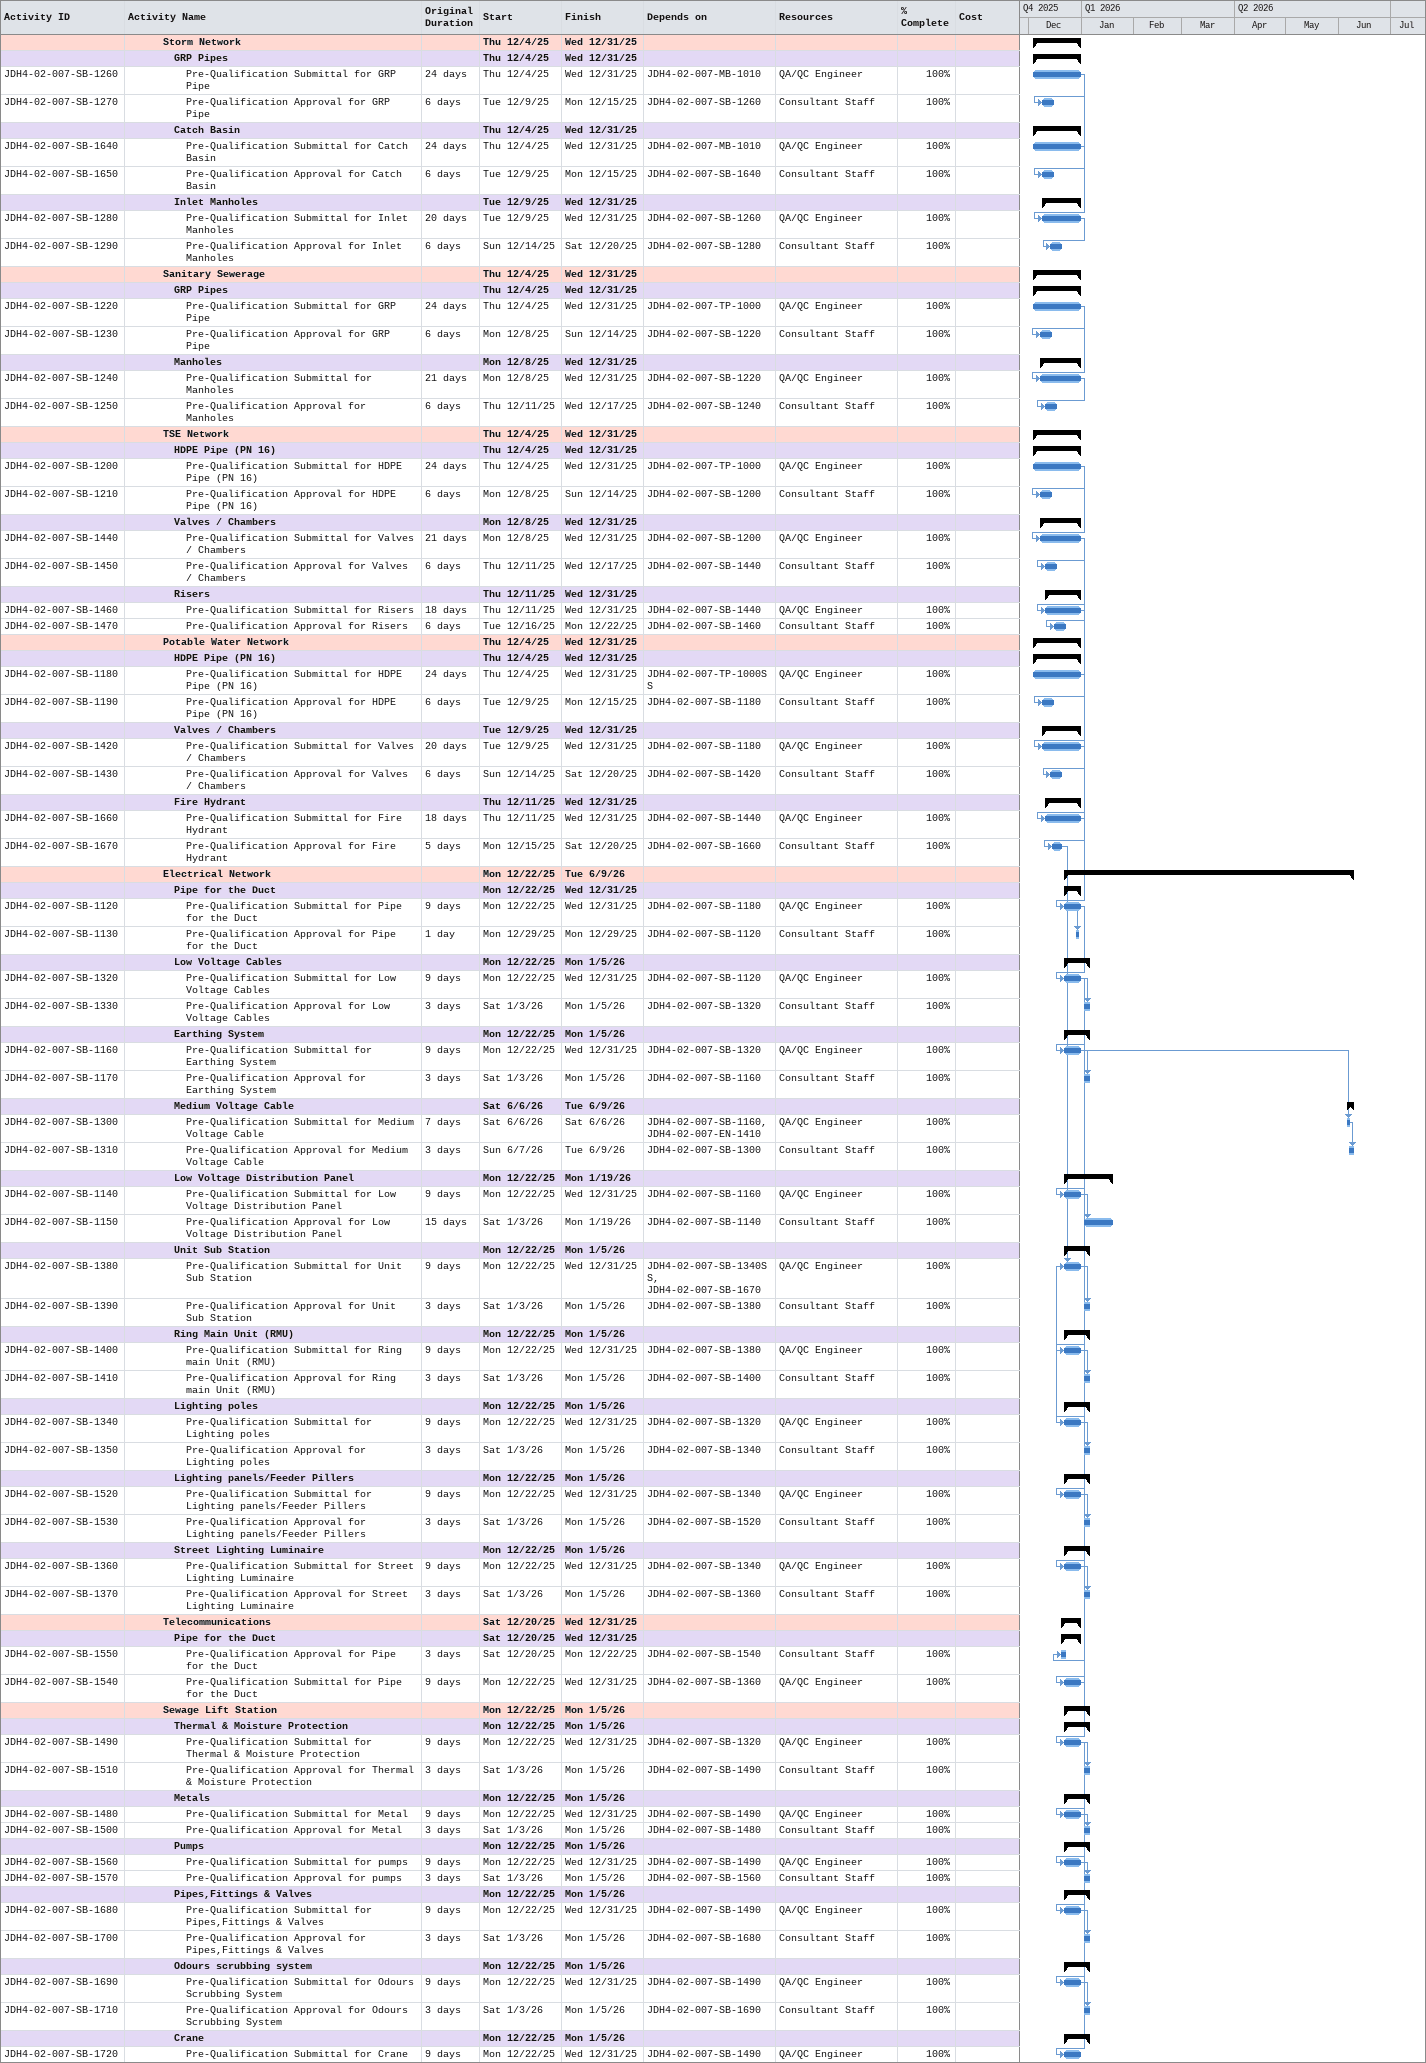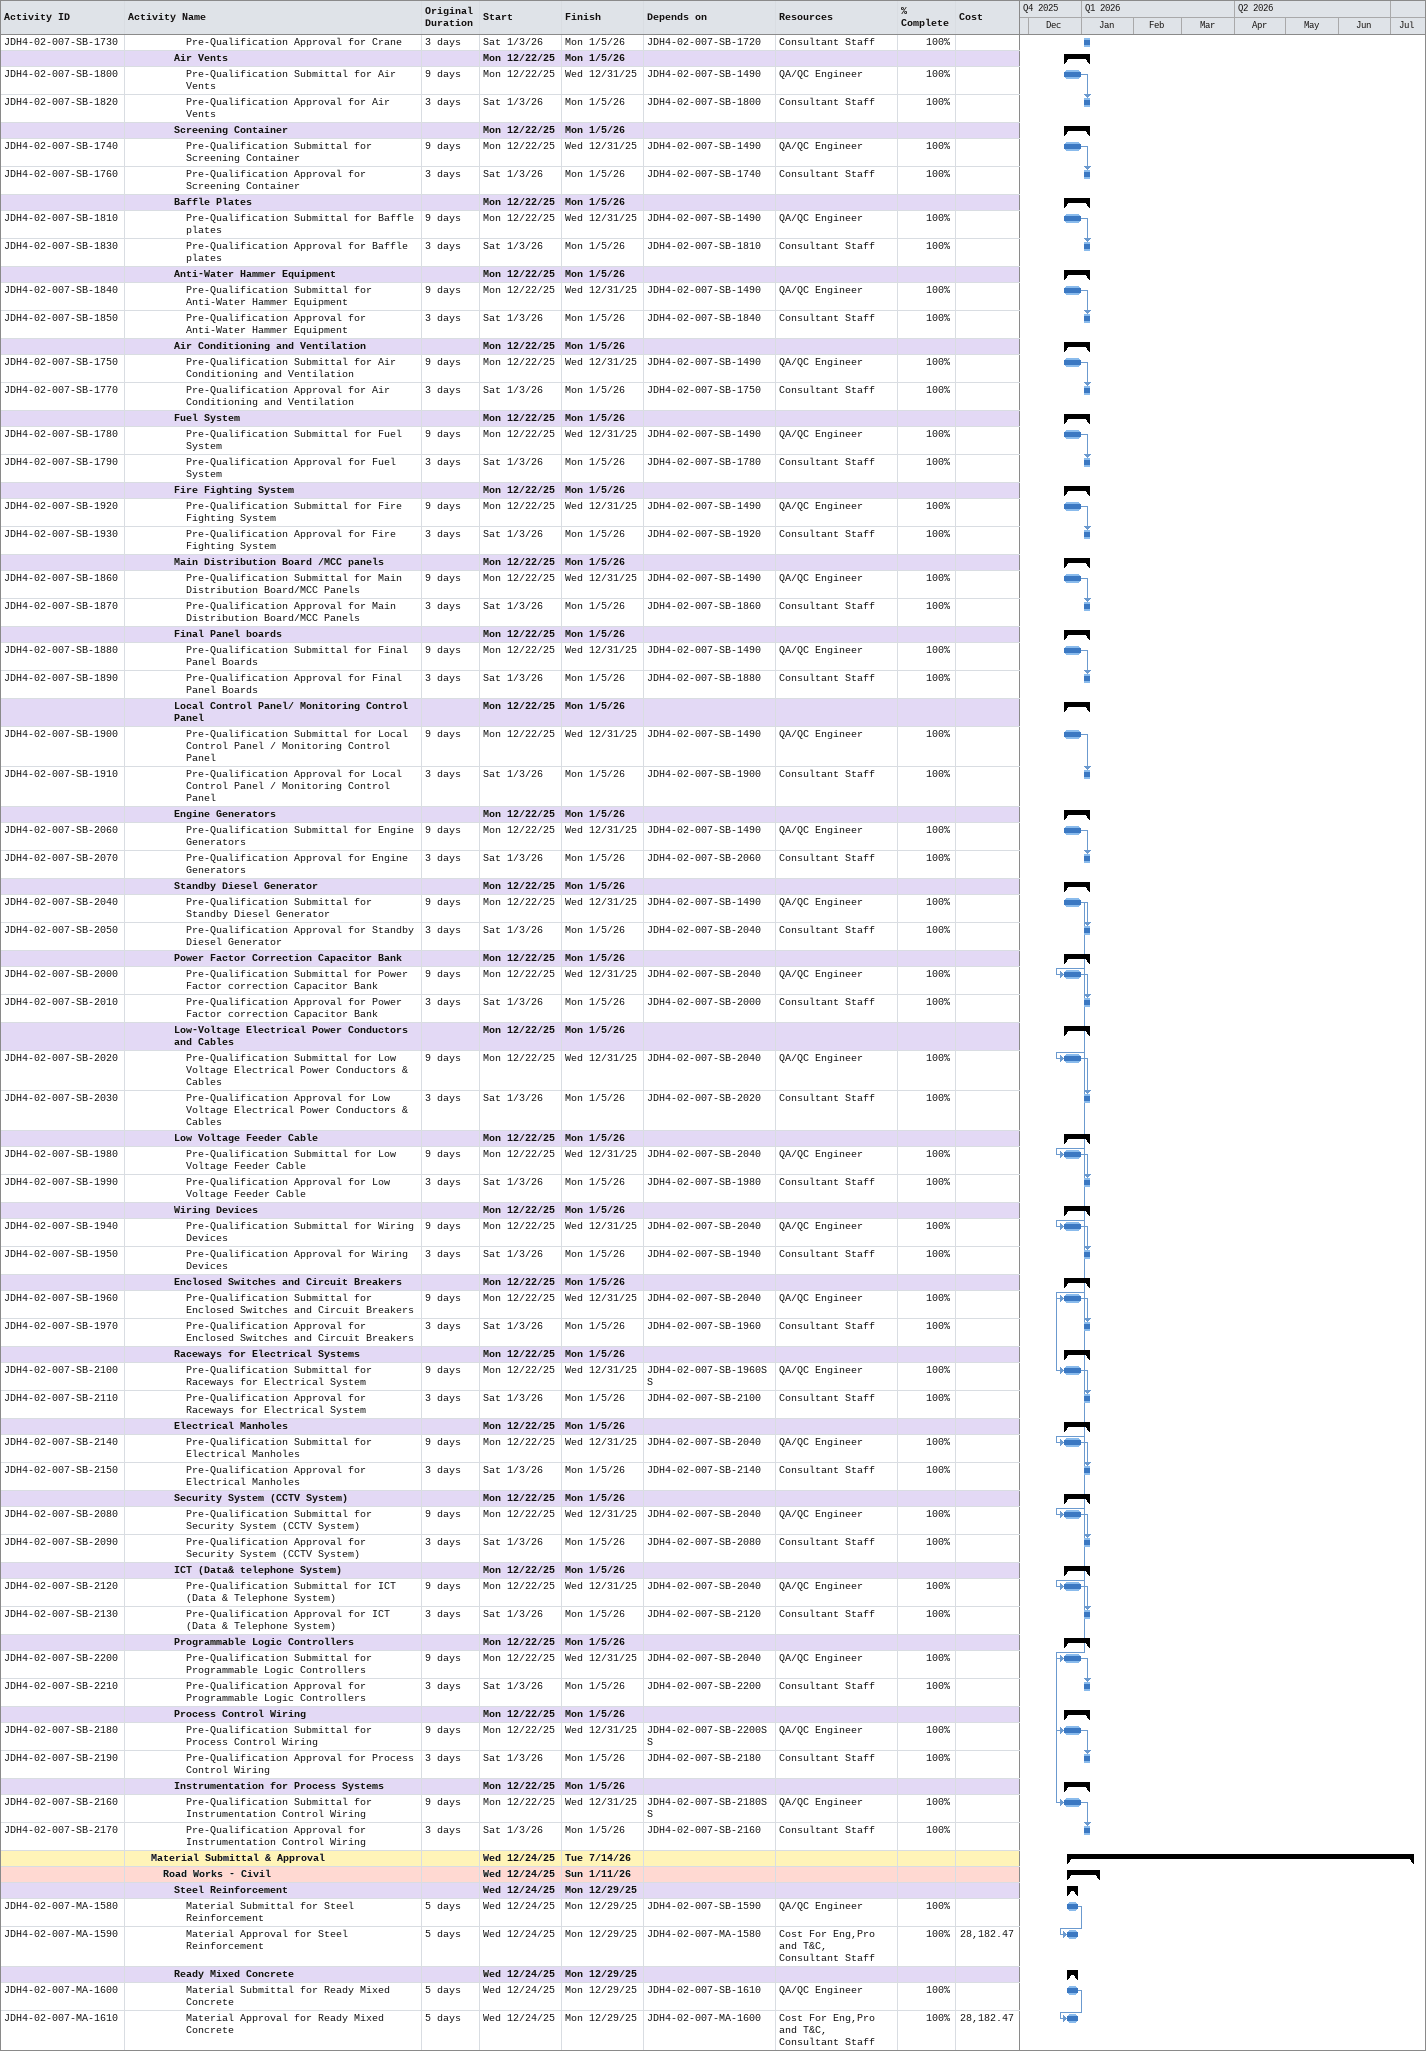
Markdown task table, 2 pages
| ID | Level | Task | Original duration | Start | Finish | Predecessors | Resources | % complete | Cost |
|---|---|---|---|---|---|---|---|---|---|
|  | 4 | **Storm Network** |  | 2025-12-04 | 2025-12-31 |  |  |  |  |
|  | 5 | **GRP Pipes** |  | 2025-12-04 | 2025-12-31 |  |  |  |  |
| JDH4-02-007-SB-1260 | 6 | Pre-Qualification Submittal for GRP Pipe | 24d | 2025-12-04 | 2025-12-31 | JDH4-02-007-MB-1010 | QA/QC Engineer | 100 |  |
| JDH4-02-007-SB-1270 | 6 | Pre-Qualification Approval for GRP Pipe | 6d | 2025-12-09 | 2025-12-15 | JDH4-02-007-SB-1260 | Consultant Staff | 100 |  |
|  | 5 | **Catch Basin** |  | 2025-12-04 | 2025-12-31 |  |  |  |  |
| JDH4-02-007-SB-1640 | 6 | Pre-Qualification Submittal for Catch Basin | 24d | 2025-12-04 | 2025-12-31 | JDH4-02-007-MB-1010 | QA/QC Engineer | 100 |  |
| JDH4-02-007-SB-1650 | 6 | Pre-Qualification Approval for Catch Basin | 6d | 2025-12-09 | 2025-12-15 | JDH4-02-007-SB-1640 | Consultant Staff | 100 |  |
|  | 5 | **Inlet Manholes** |  | 2025-12-09 | 2025-12-31 |  |  |  |  |
| JDH4-02-007-SB-1280 | 6 | Pre-Qualification Submittal for Inlet Manholes | 20d | 2025-12-09 | 2025-12-31 | JDH4-02-007-SB-1260 | QA/QC Engineer | 100 |  |
| JDH4-02-007-SB-1290 | 6 | Pre-Qualification Approval for Inlet Manholes | 6d | 2025-12-14 | 2025-12-20 | JDH4-02-007-SB-1280 | Consultant Staff | 100 |  |
|  | 4 | **Sanitary Sewerage** |  | 2025-12-04 | 2025-12-31 |  |  |  |  |
|  | 5 | **GRP Pipes** |  | 2025-12-04 | 2025-12-31 |  |  |  |  |
| JDH4-02-007-SB-1220 | 6 | Pre-Qualification Submittal for GRP Pipe | 24d | 2025-12-04 | 2025-12-31 | JDH4-02-007-TP-1000 | QA/QC Engineer | 100 |  |
| JDH4-02-007-SB-1230 | 6 | Pre-Qualification Approval for GRP Pipe | 6d | 2025-12-08 | 2025-12-14 | JDH4-02-007-SB-1220 | Consultant Staff | 100 |  |
|  | 5 | **Manholes** |  | 2025-12-08 | 2025-12-31 |  |  |  |  |
| JDH4-02-007-SB-1240 | 6 | Pre-Qualification Submittal for Manholes | 21d | 2025-12-08 | 2025-12-31 | JDH4-02-007-SB-1220 | QA/QC Engineer | 100 |  |
| JDH4-02-007-SB-1250 | 6 | Pre-Qualification Approval for Manholes | 6d | 2025-12-11 | 2025-12-17 | JDH4-02-007-SB-1240 | Consultant Staff | 100 |  |
|  | 4 | **TSE Network** |  | 2025-12-04 | 2025-12-31 |  |  |  |  |
|  | 5 | **HDPE Pipe (PN 16)** |  | 2025-12-04 | 2025-12-31 |  |  |  |  |
| JDH4-02-007-SB-1200 | 6 | Pre-Qualification Submittal for HDPE Pipe (PN 16) | 24d | 2025-12-04 | 2025-12-31 | JDH4-02-007-TP-1000 | QA/QC Engineer | 100 |  |
| JDH4-02-007-SB-1210 | 6 | Pre-Qualification Approval for HDPE Pipe (PN 16) | 6d | 2025-12-08 | 2025-12-14 | JDH4-02-007-SB-1200 | Consultant Staff | 100 |  |
|  | 5 | **Valves / Chambers** |  | 2025-12-08 | 2025-12-31 |  |  |  |  |
| JDH4-02-007-SB-1440 | 6 | Pre-Qualification Submittal for Valves / Chambers | 21d | 2025-12-08 | 2025-12-31 | JDH4-02-007-SB-1200 | QA/QC Engineer | 100 |  |
| JDH4-02-007-SB-1450 | 6 | Pre-Qualification Approval for Valves / Chambers | 6d | 2025-12-11 | 2025-12-17 | JDH4-02-007-SB-1440 | Consultant Staff | 100 |  |
|  | 5 | **Risers** |  | 2025-12-11 | 2025-12-31 |  |  |  |  |
| JDH4-02-007-SB-1460 | 6 | Pre-Qualification Submittal for Risers | 18d | 2025-12-11 | 2025-12-31 | JDH4-02-007-SB-1440 | QA/QC Engineer | 100 |  |
| JDH4-02-007-SB-1470 | 6 | Pre-Qualification Approval for Risers | 6d | 2025-12-16 | 2025-12-22 | JDH4-02-007-SB-1460 | Consultant Staff | 100 |  |
|  | 4 | **Potable Water Network** |  | 2025-12-04 | 2025-12-31 |  |  |  |  |
|  | 5 | **HDPE Pipe (PN 16)** |  | 2025-12-04 | 2025-12-31 |  |  |  |  |
| JDH4-02-007-SB-1180 | 6 | Pre-Qualification Submittal for HDPE Pipe (PN 16) | 24d | 2025-12-04 | 2025-12-31 | JDH4-02-007-TP-1000SS | QA/QC Engineer | 100 |  |
| JDH4-02-007-SB-1190 | 6 | Pre-Qualification Approval for HDPE Pipe (PN 16) | 6d | 2025-12-09 | 2025-12-15 | JDH4-02-007-SB-1180 | Consultant Staff | 100 |  |
|  | 5 | **Valves / Chambers** |  | 2025-12-09 | 2025-12-31 |  |  |  |  |
| JDH4-02-007-SB-1420 | 6 | Pre-Qualification Submittal for Valves / Chambers | 20d | 2025-12-09 | 2025-12-31 | JDH4-02-007-SB-1180 | QA/QC Engineer | 100 |  |
| JDH4-02-007-SB-1430 | 6 | Pre-Qualification Approval for Valves / Chambers | 6d | 2025-12-14 | 2025-12-20 | JDH4-02-007-SB-1420 | Consultant Staff | 100 |  |
|  | 5 | **Fire Hydrant** |  | 2025-12-11 | 2025-12-31 |  |  |  |  |
| JDH4-02-007-SB-1660 | 6 | Pre-Qualification Submittal for Fire Hydrant | 18d | 2025-12-11 | 2025-12-31 | JDH4-02-007-SB-1440 | QA/QC Engineer | 100 |  |
| JDH4-02-007-SB-1670 | 6 | Pre-Qualification Approval for Fire Hydrant | 5d | 2025-12-15 | 2025-12-20 | JDH4-02-007-SB-1660 | Consultant Staff | 100 |  |
|  | 4 | **Electrical Network** |  | 2025-12-22 | 2026-06-09 |  |  |  |  |
|  | 5 | **Pipe for the Duct** |  | 2025-12-22 | 2025-12-31 |  |  |  |  |
| JDH4-02-007-SB-1120 | 6 | Pre-Qualification Submittal for Pipe for the Duct | 9d | 2025-12-22 | 2025-12-31 | JDH4-02-007-SB-1180 | QA/QC Engineer | 100 |  |
| JDH4-02-007-SB-1130 | 6 | Pre-Qualification Approval for Pipe for the Duct | 1d | 2025-12-29 | 2025-12-29 | JDH4-02-007-SB-1120 | Consultant Staff | 100 |  |
|  | 5 | **Low Voltage Cables** |  | 2025-12-22 | 2026-01-05 |  |  |  |  |
| JDH4-02-007-SB-1320 | 6 | Pre-Qualification Submittal for Low Voltage Cables | 9d | 2025-12-22 | 2025-12-31 | JDH4-02-007-SB-1120 | QA/QC Engineer | 100 |  |
| JDH4-02-007-SB-1330 | 6 | Pre-Qualification Approval for Low Voltage Cables | 3d | 2026-01-03 | 2026-01-05 | JDH4-02-007-SB-1320 | Consultant Staff | 100 |  |
|  | 5 | **Earthing System** |  | 2025-12-22 | 2026-01-05 |  |  |  |  |
| JDH4-02-007-SB-1160 | 6 | Pre-Qualification Submittal for Earthing System | 9d | 2025-12-22 | 2025-12-31 | JDH4-02-007-SB-1320 | QA/QC Engineer | 100 |  |
| JDH4-02-007-SB-1170 | 6 | Pre-Qualification Approval for Earthing System | 3d | 2026-01-03 | 2026-01-05 | JDH4-02-007-SB-1160 | Consultant Staff | 100 |  |
|  | 5 | **Medium Voltage Cable** |  | 2026-06-06 | 2026-06-09 |  |  |  |  |
| JDH4-02-007-SB-1300 | 6 | Pre-Qualification Submittal for Medium Voltage Cable | 7d | 2026-06-06 | 2026-06-06 | JDH4-02-007-SB-1160, JDH4-02-007-EN-1410 | QA/QC Engineer | 100 |  |
| JDH4-02-007-SB-1310 | 6 | Pre-Qualification Approval for Medium Voltage Cable | 3d | 2026-06-07 | 2026-06-09 | JDH4-02-007-SB-1300 | Consultant Staff | 100 |  |
|  | 5 | **Low Voltage Distribution Panel** |  | 2025-12-22 | 2026-01-19 |  |  |  |  |
| JDH4-02-007-SB-1140 | 6 | Pre-Qualification Submittal for Low Voltage Distribution Panel | 9d | 2025-12-22 | 2025-12-31 | JDH4-02-007-SB-1160 | QA/QC Engineer | 100 |  |
| JDH4-02-007-SB-1150 | 6 | Pre-Qualification Approval for Low Voltage Distribution Panel | 15d | 2026-01-03 | 2026-01-19 | JDH4-02-007-SB-1140 | Consultant Staff | 100 |  |
|  | 5 | **Unit Sub Station** |  | 2025-12-22 | 2026-01-05 |  |  |  |  |
| JDH4-02-007-SB-1380 | 6 | Pre-Qualification Submittal for Unit Sub Station | 9d | 2025-12-22 | 2025-12-31 | JDH4-02-007-SB-1340SS, JDH4-02-007-SB-1670 | QA/QC Engineer | 100 |  |
| JDH4-02-007-SB-1390 | 6 | Pre-Qualification Approval for Unit Sub Station | 3d | 2026-01-03 | 2026-01-05 | JDH4-02-007-SB-1380 | Consultant Staff | 100 |  |
|  | 5 | **Ring Main Unit (RMU)** |  | 2025-12-22 | 2026-01-05 |  |  |  |  |
| JDH4-02-007-SB-1400 | 6 | Pre-Qualification Submittal for Ring main Unit (RMU) | 9d | 2025-12-22 | 2025-12-31 | JDH4-02-007-SB-1380 | QA/QC Engineer | 100 |  |
| JDH4-02-007-SB-1410 | 6 | Pre-Qualification Approval for Ring main Unit (RMU) | 3d | 2026-01-03 | 2026-01-05 | JDH4-02-007-SB-1400 | Consultant Staff | 100 |  |
|  | 5 | **Lighting poles** |  | 2025-12-22 | 2026-01-05 |  |  |  |  |
| JDH4-02-007-SB-1340 | 6 | Pre-Qualification Submittal for Lighting poles | 9d | 2025-12-22 | 2025-12-31 | JDH4-02-007-SB-1320 | QA/QC Engineer | 100 |  |
| JDH4-02-007-SB-1350 | 6 | Pre-Qualification Approval for Lighting poles | 3d | 2026-01-03 | 2026-01-05 | JDH4-02-007-SB-1340 | Consultant Staff | 100 |  |
|  | 5 | **Lighting panels/Feeder Pillers** |  | 2025-12-22 | 2026-01-05 |  |  |  |  |
| JDH4-02-007-SB-1520 | 6 | Pre-Qualification Submittal for Lighting panels/Feeder Pillers | 9d | 2025-12-22 | 2025-12-31 | JDH4-02-007-SB-1340 | QA/QC Engineer | 100 |  |
| JDH4-02-007-SB-1530 | 6 | Pre-Qualification Approval for Lighting panels/Feeder Pillers | 3d | 2026-01-03 | 2026-01-05 | JDH4-02-007-SB-1520 | Consultant Staff | 100 |  |
|  | 5 | **Street Lighting Luminaire** |  | 2025-12-22 | 2026-01-05 |  |  |  |  |
| JDH4-02-007-SB-1360 | 6 | Pre-Qualification Submittal for Street Lighting Luminaire | 9d | 2025-12-22 | 2025-12-31 | JDH4-02-007-SB-1340 | QA/QC Engineer | 100 |  |
| JDH4-02-007-SB-1370 | 6 | Pre-Qualification Approval for Street Lighting Luminaire | 3d | 2026-01-03 | 2026-01-05 | JDH4-02-007-SB-1360 | Consultant Staff | 100 |  |
|  | 4 | **Telecommunications** |  | 2025-12-20 | 2025-12-31 |  |  |  |  |
|  | 5 | **Pipe for the Duct** |  | 2025-12-20 | 2025-12-31 |  |  |  |  |
| JDH4-02-007-SB-1550 | 6 | Pre-Qualification Approval for Pipe for the Duct | 3d | 2025-12-20 | 2025-12-22 | JDH4-02-007-SB-1540 | Consultant Staff | 100 |  |
| JDH4-02-007-SB-1540 | 6 | Pre-Qualification Submittal for Pipe for the Duct | 9d | 2025-12-22 | 2025-12-31 | JDH4-02-007-SB-1360 | QA/QC Engineer | 100 |  |
|  | 4 | **Sewage Lift Station** |  | 2025-12-22 | 2026-01-05 |  |  |  |  |
|  | 5 | **Thermal & Moisture Protection** |  | 2025-12-22 | 2026-01-05 |  |  |  |  |
| JDH4-02-007-SB-1490 | 6 | Pre-Qualification Submittal for Thermal & Moisture Protection | 9d | 2025-12-22 | 2025-12-31 | JDH4-02-007-SB-1320 | QA/QC Engineer | 100 |  |
| JDH4-02-007-SB-1510 | 6 | Pre-Qualification Approval for Thermal & Moisture Protection | 3d | 2026-01-03 | 2026-01-05 | JDH4-02-007-SB-1490 | Consultant Staff | 100 |  |
|  | 5 | **Metals** |  | 2025-12-22 | 2026-01-05 |  |  |  |  |
| JDH4-02-007-SB-1480 | 6 | Pre-Qualification Submittal for Metal | 9d | 2025-12-22 | 2025-12-31 | JDH4-02-007-SB-1490 | QA/QC Engineer | 100 |  |
| JDH4-02-007-SB-1500 | 6 | Pre-Qualification Approval for Metal | 3d | 2026-01-03 | 2026-01-05 | JDH4-02-007-SB-1480 | Consultant Staff | 100 |  |
|  | 5 | **Pumps** |  | 2025-12-22 | 2026-01-05 |  |  |  |  |
| JDH4-02-007-SB-1560 | 6 | Pre-Qualification Submittal for pumps | 9d | 2025-12-22 | 2025-12-31 | JDH4-02-007-SB-1490 | QA/QC Engineer | 100 |  |
| JDH4-02-007-SB-1570 | 6 | Pre-Qualification Approval for pumps | 3d | 2026-01-03 | 2026-01-05 | JDH4-02-007-SB-1560 | Consultant Staff | 100 |  |
|  | 5 | **Pipes,Fittings & Valves** |  | 2025-12-22 | 2026-01-05 |  |  |  |  |
| JDH4-02-007-SB-1680 | 6 | Pre-Qualification Submittal for Pipes,Fittings & Valves | 9d | 2025-12-22 | 2025-12-31 | JDH4-02-007-SB-1490 | QA/QC Engineer | 100 |  |
| JDH4-02-007-SB-1700 | 6 | Pre-Qualification Approval for Pipes,Fittings & Valves | 3d | 2026-01-03 | 2026-01-05 | JDH4-02-007-SB-1680 | Consultant Staff | 100 |  |
|  | 5 | **Odours scrubbing system** |  | 2025-12-22 | 2026-01-05 |  |  |  |  |
| JDH4-02-007-SB-1690 | 6 | Pre-Qualification Submittal for Odours Scrubbing System | 9d | 2025-12-22 | 2025-12-31 | JDH4-02-007-SB-1490 | QA/QC Engineer | 100 |  |
| JDH4-02-007-SB-1710 | 6 | Pre-Qualification Approval for Odours Scrubbing System | 3d | 2026-01-03 | 2026-01-05 | JDH4-02-007-SB-1690 | Consultant Staff | 100 |  |
|  | 5 | **Crane** |  | 2025-12-22 | 2026-01-05 |  |  |  |  |
| JDH4-02-007-SB-1720 | 6 | Pre-Qualification Submittal for Crane | 9d | 2025-12-22 | 2025-12-31 | JDH4-02-007-SB-1490 | QA/QC Engineer | 100 |  |
| JDH4-02-007-SB-1730 | 6 | Pre-Qualification Approval for Crane | 3d | 2026-01-03 | 2026-01-05 | JDH4-02-007-SB-1720 | Consultant Staff | 100 |  |
|  | 5 | **Air Vents** |  | 2025-12-22 | 2026-01-05 |  |  |  |  |
| JDH4-02-007-SB-1800 | 6 | Pre-Qualification Submittal for Air Vents | 9d | 2025-12-22 | 2025-12-31 | JDH4-02-007-SB-1490 | QA/QC Engineer | 100 |  |
| JDH4-02-007-SB-1820 | 6 | Pre-Qualification Approval for Air Vents | 3d | 2026-01-03 | 2026-01-05 | JDH4-02-007-SB-1800 | Consultant Staff | 100 |  |
|  | 5 | **Screening Container** |  | 2025-12-22 | 2026-01-05 |  |  |  |  |
| JDH4-02-007-SB-1740 | 6 | Pre-Qualification Submittal for Screening Container | 9d | 2025-12-22 | 2025-12-31 | JDH4-02-007-SB-1490 | QA/QC Engineer | 100 |  |
| JDH4-02-007-SB-1760 | 6 | Pre-Qualification Approval for Screening Container | 3d | 2026-01-03 | 2026-01-05 | JDH4-02-007-SB-1740 | Consultant Staff | 100 |  |
|  | 5 | **Baffle Plates** |  | 2025-12-22 | 2026-01-05 |  |  |  |  |
| JDH4-02-007-SB-1810 | 6 | Pre-Qualification Submittal for Baffle plates | 9d | 2025-12-22 | 2025-12-31 | JDH4-02-007-SB-1490 | QA/QC Engineer | 100 |  |
| JDH4-02-007-SB-1830 | 6 | Pre-Qualification Approval for Baffle plates | 3d | 2026-01-03 | 2026-01-05 | JDH4-02-007-SB-1810 | Consultant Staff | 100 |  |
|  | 5 | **Anti-Water Hammer Equipment** |  | 2025-12-22 | 2026-01-05 |  |  |  |  |
| JDH4-02-007-SB-1840 | 6 | Pre-Qualification Submittal for Anti-Water Hammer Equipment | 9d | 2025-12-22 | 2025-12-31 | JDH4-02-007-SB-1490 | QA/QC Engineer | 100 |  |
| JDH4-02-007-SB-1850 | 6 | Pre-Qualification Approval for Anti-Water Hammer Equipment | 3d | 2026-01-03 | 2026-01-05 | JDH4-02-007-SB-1840 | Consultant Staff | 100 |  |
|  | 5 | **Air Conditioning and Ventilation** |  | 2025-12-22 | 2026-01-05 |  |  |  |  |
| JDH4-02-007-SB-1750 | 6 | Pre-Qualification Submittal for Air Conditioning and Ventilation | 9d | 2025-12-22 | 2025-12-31 | JDH4-02-007-SB-1490 | QA/QC Engineer | 100 |  |
| JDH4-02-007-SB-1770 | 6 | Pre-Qualification Approval for Air Conditioning and Ventilation | 3d | 2026-01-03 | 2026-01-05 | JDH4-02-007-SB-1750 | Consultant Staff | 100 |  |
|  | 5 | **Fuel System** |  | 2025-12-22 | 2026-01-05 |  |  |  |  |
| JDH4-02-007-SB-1780 | 6 | Pre-Qualification Submittal for Fuel System | 9d | 2025-12-22 | 2025-12-31 | JDH4-02-007-SB-1490 | QA/QC Engineer | 100 |  |
| JDH4-02-007-SB-1790 | 6 | Pre-Qualification Approval for Fuel System | 3d | 2026-01-03 | 2026-01-05 | JDH4-02-007-SB-1780 | Consultant Staff | 100 |  |
|  | 5 | **Fire Fighting System** |  | 2025-12-22 | 2026-01-05 |  |  |  |  |
| JDH4-02-007-SB-1920 | 6 | Pre-Qualification Submittal for Fire Fighting System | 9d | 2025-12-22 | 2025-12-31 | JDH4-02-007-SB-1490 | QA/QC Engineer | 100 |  |
| JDH4-02-007-SB-1930 | 6 | Pre-Qualification Approval for Fire Fighting System | 3d | 2026-01-03 | 2026-01-05 | JDH4-02-007-SB-1920 | Consultant Staff | 100 |  |
|  | 5 | **Main Distribution Board /MCC panels** |  | 2025-12-22 | 2026-01-05 |  |  |  |  |
| JDH4-02-007-SB-1860 | 6 | Pre-Qualification Submittal for Main Distribution Board/MCC Panels | 9d | 2025-12-22 | 2025-12-31 | JDH4-02-007-SB-1490 | QA/QC Engineer | 100 |  |
| JDH4-02-007-SB-1870 | 6 | Pre-Qualification Approval for Main Distribution Board/MCC Panels | 3d | 2026-01-03 | 2026-01-05 | JDH4-02-007-SB-1860 | Consultant Staff | 100 |  |
|  | 5 | **Final Panel boards** |  | 2025-12-22 | 2026-01-05 |  |  |  |  |
| JDH4-02-007-SB-1880 | 6 | Pre-Qualification Submittal for Final Panel Boards | 9d | 2025-12-22 | 2025-12-31 | JDH4-02-007-SB-1490 | QA/QC Engineer | 100 |  |
| JDH4-02-007-SB-1890 | 6 | Pre-Qualification Approval for Final Panel Boards | 3d | 2026-01-03 | 2026-01-05 | JDH4-02-007-SB-1880 | Consultant Staff | 100 |  |
|  | 5 | **Local Control Panel/ Monitoring Control Panel** |  | 2025-12-22 | 2026-01-05 |  |  |  |  |
| JDH4-02-007-SB-1900 | 6 | Pre-Qualification Submittal for Local Control Panel / Monitoring Control Panel | 9d | 2025-12-22 | 2025-12-31 | JDH4-02-007-SB-1490 | QA/QC Engineer | 100 |  |
| JDH4-02-007-SB-1910 | 6 | Pre-Qualification Approval for Local Control Panel / Monitoring Control Panel | 3d | 2026-01-03 | 2026-01-05 | JDH4-02-007-SB-1900 | Consultant Staff | 100 |  |
|  | 5 | **Engine Generators** |  | 2025-12-22 | 2026-01-05 |  |  |  |  |
| JDH4-02-007-SB-2060 | 6 | Pre-Qualification Submittal for Engine Generators | 9d | 2025-12-22 | 2025-12-31 | JDH4-02-007-SB-1490 | QA/QC Engineer | 100 |  |
| JDH4-02-007-SB-2070 | 6 | Pre-Qualification Approval for Engine Generators | 3d | 2026-01-03 | 2026-01-05 | JDH4-02-007-SB-2060 | Consultant Staff | 100 |  |
|  | 5 | **Standby Diesel Generator** |  | 2025-12-22 | 2026-01-05 |  |  |  |  |
| JDH4-02-007-SB-2040 | 6 | Pre-Qualification Submittal for Standby Diesel Generator | 9d | 2025-12-22 | 2025-12-31 | JDH4-02-007-SB-1490 | QA/QC Engineer | 100 |  |
| JDH4-02-007-SB-2050 | 6 | Pre-Qualification Approval for Standby Diesel Generator | 3d | 2026-01-03 | 2026-01-05 | JDH4-02-007-SB-2040 | Consultant Staff | 100 |  |
|  | 5 | **Power Factor Correction Capacitor Bank** |  | 2025-12-22 | 2026-01-05 |  |  |  |  |
| JDH4-02-007-SB-2000 | 6 | Pre-Qualification Submittal for Power Factor correction Capacitor Bank | 9d | 2025-12-22 | 2025-12-31 | JDH4-02-007-SB-2040 | QA/QC Engineer | 100 |  |
| JDH4-02-007-SB-2010 | 6 | Pre-Qualification Approval for Power Factor correction Capacitor Bank | 3d | 2026-01-03 | 2026-01-05 | JDH4-02-007-SB-2000 | Consultant Staff | 100 |  |
|  | 5 | **Low-Voltage Electrical Power Conductors and Cables** |  | 2025-12-22 | 2026-01-05 |  |  |  |  |
| JDH4-02-007-SB-2020 | 6 | Pre-Qualification Submittal for Low Voltage Electrical Power Conductors & Cables | 9d | 2025-12-22 | 2025-12-31 | JDH4-02-007-SB-2040 | QA/QC Engineer | 100 |  |
| JDH4-02-007-SB-2030 | 6 | Pre-Qualification Approval for Low Voltage Electrical Power Conductors & Cables | 3d | 2026-01-03 | 2026-01-05 | JDH4-02-007-SB-2020 | Consultant Staff | 100 |  |
|  | 5 | **Low Voltage Feeder Cable** |  | 2025-12-22 | 2026-01-05 |  |  |  |  |
| JDH4-02-007-SB-1980 | 6 | Pre-Qualification Submittal for Low Voltage Feeder Cable | 9d | 2025-12-22 | 2025-12-31 | JDH4-02-007-SB-2040 | QA/QC Engineer | 100 |  |
| JDH4-02-007-SB-1990 | 6 | Pre-Qualification Approval for Low Voltage Feeder Cable | 3d | 2026-01-03 | 2026-01-05 | JDH4-02-007-SB-1980 | Consultant Staff | 100 |  |
|  | 5 | **Wiring Devices** |  | 2025-12-22 | 2026-01-05 |  |  |  |  |
| JDH4-02-007-SB-1940 | 6 | Pre-Qualification Submittal for Wiring Devices | 9d | 2025-12-22 | 2025-12-31 | JDH4-02-007-SB-2040 | QA/QC Engineer | 100 |  |
| JDH4-02-007-SB-1950 | 6 | Pre-Qualification Approval for Wiring Devices | 3d | 2026-01-03 | 2026-01-05 | JDH4-02-007-SB-1940 | Consultant Staff | 100 |  |
|  | 5 | **Enclosed Switches and Circuit Breakers** |  | 2025-12-22 | 2026-01-05 |  |  |  |  |
| JDH4-02-007-SB-1960 | 6 | Pre-Qualification Submittal for Enclosed Switches and Circuit Breakers | 9d | 2025-12-22 | 2025-12-31 | JDH4-02-007-SB-2040 | QA/QC Engineer | 100 |  |
| JDH4-02-007-SB-1970 | 6 | Pre-Qualification Approval for Enclosed Switches and Circuit Breakers | 3d | 2026-01-03 | 2026-01-05 | JDH4-02-007-SB-1960 | Consultant Staff | 100 |  |
|  | 5 | **Raceways for Electrical Systems** |  | 2025-12-22 | 2026-01-05 |  |  |  |  |
| JDH4-02-007-SB-2100 | 6 | Pre-Qualification Submittal for Raceways for Electrical System | 9d | 2025-12-22 | 2025-12-31 | JDH4-02-007-SB-1960SS | QA/QC Engineer | 100 |  |
| JDH4-02-007-SB-2110 | 6 | Pre-Qualification Approval for Raceways for Electrical System | 3d | 2026-01-03 | 2026-01-05 | JDH4-02-007-SB-2100 | Consultant Staff | 100 |  |
|  | 5 | **Electrical Manholes** |  | 2025-12-22 | 2026-01-05 |  |  |  |  |
| JDH4-02-007-SB-2140 | 6 | Pre-Qualification Submittal for Electrical Manholes | 9d | 2025-12-22 | 2025-12-31 | JDH4-02-007-SB-2040 | QA/QC Engineer | 100 |  |
| JDH4-02-007-SB-2150 | 6 | Pre-Qualification Approval for Electrical Manholes | 3d | 2026-01-03 | 2026-01-05 | JDH4-02-007-SB-2140 | Consultant Staff | 100 |  |
|  | 5 | **Security System (CCTV System)** |  | 2025-12-22 | 2026-01-05 |  |  |  |  |
| JDH4-02-007-SB-2080 | 6 | Pre-Qualification Submittal for Security System (CCTV System) | 9d | 2025-12-22 | 2025-12-31 | JDH4-02-007-SB-2040 | QA/QC Engineer | 100 |  |
| JDH4-02-007-SB-2090 | 6 | Pre-Qualification Approval for Security System (CCTV System) | 3d | 2026-01-03 | 2026-01-05 | JDH4-02-007-SB-2080 | Consultant Staff | 100 |  |
|  | 5 | **ICT (Data& telephone System)** |  | 2025-12-22 | 2026-01-05 |  |  |  |  |
| JDH4-02-007-SB-2120 | 6 | Pre-Qualification Submittal for ICT (Data & Telephone System) | 9d | 2025-12-22 | 2025-12-31 | JDH4-02-007-SB-2040 | QA/QC Engineer | 100 |  |
| JDH4-02-007-SB-2130 | 6 | Pre-Qualification Approval for ICT (Data & Telephone System) | 3d | 2026-01-03 | 2026-01-05 | JDH4-02-007-SB-2120 | Consultant Staff | 100 |  |
|  | 5 | **Programmable Logic Controllers** |  | 2025-12-22 | 2026-01-05 |  |  |  |  |
| JDH4-02-007-SB-2200 | 6 | Pre-Qualification Submittal for Programmable Logic Controllers | 9d | 2025-12-22 | 2025-12-31 | JDH4-02-007-SB-2040 | QA/QC Engineer | 100 |  |
| JDH4-02-007-SB-2210 | 6 | Pre-Qualification Approval for Programmable Logic Controllers | 3d | 2026-01-03 | 2026-01-05 | JDH4-02-007-SB-2200 | Consultant Staff | 100 |  |
|  | 5 | **Process Control Wiring** |  | 2025-12-22 | 2026-01-05 |  |  |  |  |
| JDH4-02-007-SB-2180 | 6 | Pre-Qualification Submittal for Process Control Wiring | 9d | 2025-12-22 | 2025-12-31 | JDH4-02-007-SB-2200SS | QA/QC Engineer | 100 |  |
| JDH4-02-007-SB-2190 | 6 | Pre-Qualification Approval for Process Control Wiring | 3d | 2026-01-03 | 2026-01-05 | JDH4-02-007-SB-2180 | Consultant Staff | 100 |  |
|  | 5 | **Instrumentation for Process Systems** |  | 2025-12-22 | 2026-01-05 |  |  |  |  |
| JDH4-02-007-SB-2160 | 6 | Pre-Qualification Submittal for Instrumentation Control Wiring | 9d | 2025-12-22 | 2025-12-31 | JDH4-02-007-SB-2180SS | QA/QC Engineer | 100 |  |
| JDH4-02-007-SB-2170 | 6 | Pre-Qualification Approval for Instrumentation Control Wiring | 3d | 2026-01-03 | 2026-01-05 | JDH4-02-007-SB-2160 | Consultant Staff | 100 |  |
|  | 3 | **Material Submittal & Approval** |  | 2025-12-24 | 2026-07-14 |  |  |  |  |
|  | 4 | **Road Works - Civil** |  | 2025-12-24 | 2026-01-11 |  |  |  |  |
|  | 5 | **Steel Reinforcement** |  | 2025-12-24 | 2025-12-29 |  |  |  |  |
| JDH4-02-007-MA-1580 | 6 | Material Submittal for Steel Reinforcement | 5d | 2025-12-24 | 2025-12-29 | JDH4-02-007-SB-1590 | QA/QC Engineer | 100 |  |
| JDH4-02-007-MA-1590 | 6 | Material Approval for Steel Reinforcement | 5d | 2025-12-24 | 2025-12-29 | JDH4-02-007-MA-1580 | Cost For Eng,Pro and T&C, Consultant Staff | 100 | 28182.47 |
|  | 5 | **Ready Mixed Concrete** |  | 2025-12-24 | 2025-12-29 |  |  |  |  |
| JDH4-02-007-MA-1600 | 6 | Material Submittal for Ready Mixed Concrete | 5d | 2025-12-24 | 2025-12-29 | JDH4-02-007-SB-1610 | QA/QC Engineer | 100 |  |
| JDH4-02-007-MA-1610 | 6 | Material Approval for Ready Mixed Concrete | 5d | 2025-12-24 | 2025-12-29 | JDH4-02-007-MA-1600 | Cost For Eng,Pro and T&C, Consultant Staff | 100 | 28182.47 |
